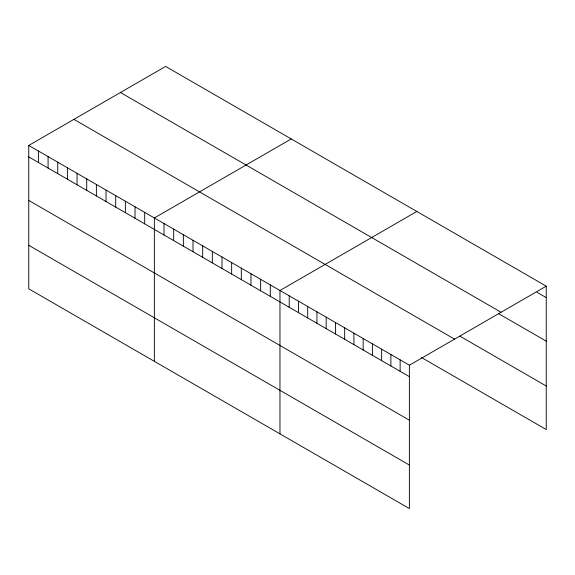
<?xml version="1.0" encoding="UTF-8"?>
<svg xmlns="http://www.w3.org/2000/svg" width="575" height="575" viewBox="0 0 575 575"><rect width="100%" height="100%" fill="white"/><g stroke="black" fill="none" stroke-linecap="round" stroke-linejoin="round"><path stroke-width="0.86" d="M28.75 145.446L409.378 365.204L409.378 508.573L28.75 288.822L28.75 145.446L165.622 66.427L546.25 286.178L546.25 429.554L421.461 357.506M291.23 138.949L154.359 217.968L154.359 361.337M416.839 211.463L279.967 290.49L279.967 433.859M409.378 365.204L546.25 286.178M537.007 292.294L546.25 297.627M120.455 92.503L501.084 312.261M498.489 313.591L546.25 341.162M459.971 336.202L546.25 386.019M73.916 119.37L454.545 339.128M28.75 156.896L409.378 376.654M28.75 200.431L409.378 420.188M28.75 245.288L409.378 465.038M400.135 359.864L400.135 371.313M390.892 354.531L390.892 365.98M381.649 349.19L381.649 360.64M372.406 343.857L372.406 355.307M363.156 338.517L363.156 349.967M353.912 333.184L353.912 344.633M344.669 327.843L344.669 339.293M335.426 322.51L335.426 333.953M326.183 317.17L326.183 328.62M316.94 311.837L316.94 323.279M307.697 306.497L307.697 317.946M298.454 301.163L298.454 312.606M289.211 295.823L289.211 307.273M270.3 284.905L270.3 296.355M260.64 279.328L260.64 290.777M250.98 273.75L250.98 285.2M241.313 268.173L241.313 279.623M231.653 262.595L231.653 274.045M221.993 257.018L221.993 268.467M212.333 251.44L212.333 262.89M202.666 245.863L202.666 257.305M193.006 240.278L193.006 251.728M183.346 234.701L183.346 246.15M173.679 229.123L173.679 240.573M164.019 223.546L164.019 234.995M144.692 212.391L144.692 223.84M135.032 206.813L135.032 218.263M125.372 201.236L125.372 212.678M115.712 195.658L115.712 207.101M106.044 190.073L106.044 201.523M96.384 184.496L96.384 195.946M86.724 178.918L86.724 190.368M77.057 173.341L77.057 184.791M67.397 167.763L67.397 179.213M57.737 162.186L57.737 173.636M48.077 156.608L48.077 168.058M38.41 151.031L38.41 162.473"/></g></svg>
